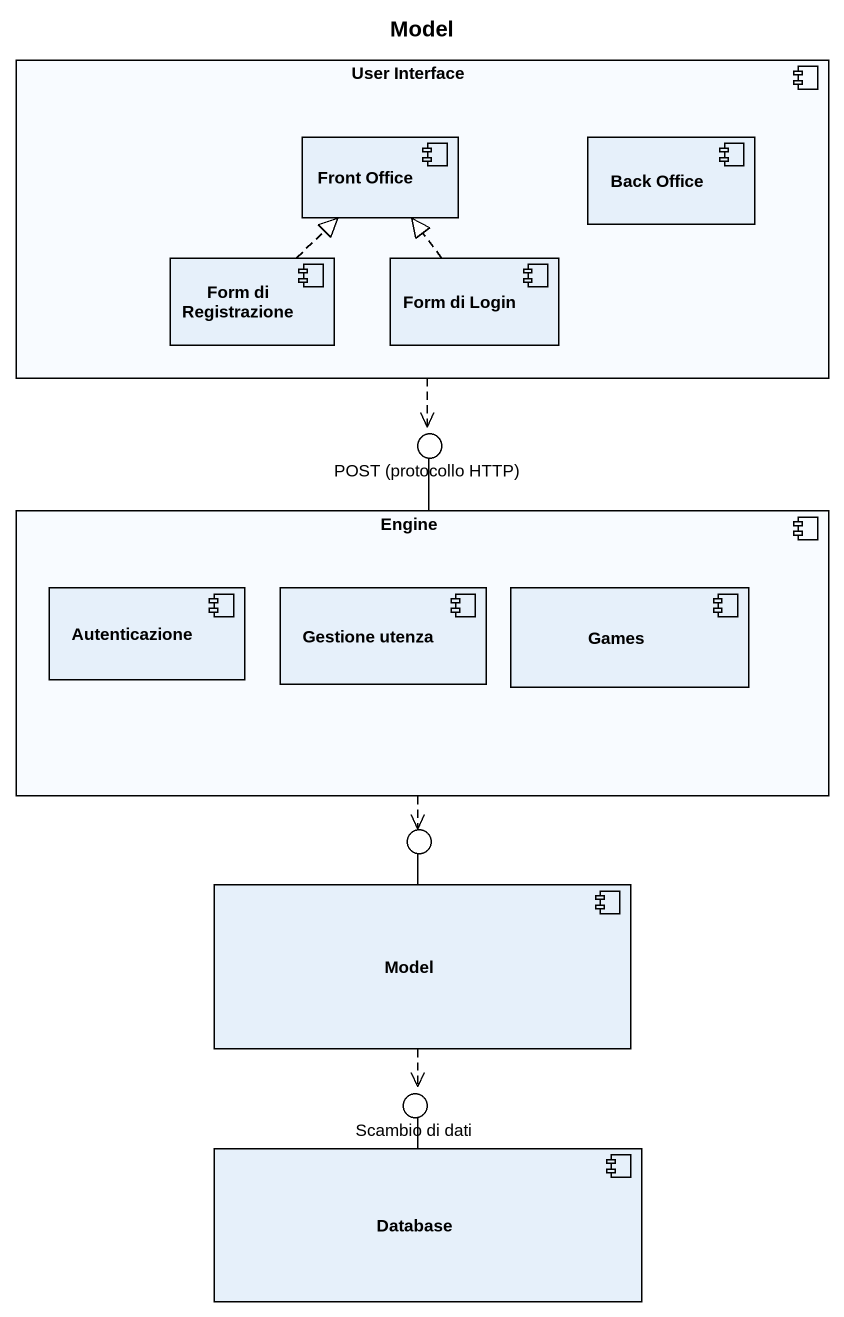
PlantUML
@startuml
title Model
component "User Interface" as User_Interface {
  component "Front Office" as Front_Office
  component "Back Office" as Back_Office
  component "Form di Registrazione" as Form_di_Registrazione
  component "Form di Login" as Form_di_Login
}
() "POST (protocollo HTTP)" as POST_protocollo_HTTP
component Engine {
  component Autenticazione
  component "Gestione utenza" as Gestione_utenza
  component Games
}
() " " as lollipop1
component Model
component "Database" as Database_
() "Scambio di dati" as Scambio_di_dati
User_Interface ..> POST_protocollo_HTTP
Form_di_Registrazione .up.|> Front_Office
Form_di_Login .up.|> Front_Office
Engine -up- POST_protocollo_HTTP
Engine ..> lollipop1
Model -up- lollipop1
Model ..> Scambio_di_dati
Database_ -up- Scambio_di_dati
@enduml
